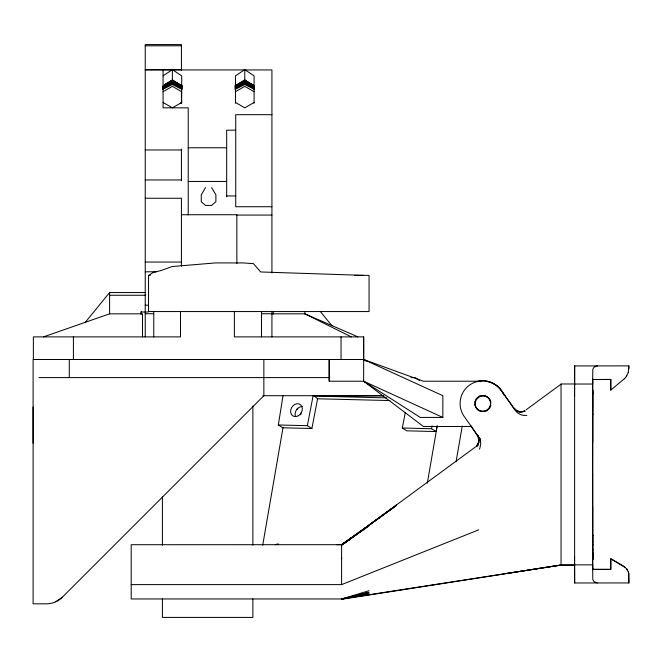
<?xml version="1.0" encoding="UTF-8"?>
<svg xmlns="http://www.w3.org/2000/svg" width="662" height="662" viewBox="0 0 662 662"><rect width="100%" height="100%" fill="white"/><g stroke="black" fill="none" stroke-linecap="round" stroke-linejoin="round"><path stroke-width="0.99" d="M69.295 377.605L69.295 359.507M180.494 311.554L180.494 336.892L33.365 336.892L33.365 359.507M329.204 381.221L329.204 359.507L329.204 381.221L363.661 381.221L442.837 417.424L442.837 395.702L363.661 359.507L33.1 359.507L33.1 603.835L46.348 603.835C52.281 603.835 58.173 601.419 62.352 597.207L263.857 395.702L263.857 359.507M341.6 545.463L341.6 584.62L131.2 584.62M574.558 396.224L574.616 365.879L574.616 565.067L561.045 565.067L343.859 598.961L131.2 598.961L131.2 544.718L341.6 544.685L369.032 525.777L341.6 545.157L349.726 539.158L341.6 544.669L336.478 544.685M471.758 426.469L423.382 426.469L363.661 381.221L363.661 336.892L234.365 336.892L234.365 311.554M594.915 366.533L597.215 365.887L593.971 367.253L592.804 369.288L592.639 384.034L574.558 384.034L574.566 365.929L628.9 365.879L628.238 372.532M574.558 556.585L574.583 582.974L628.9 582.932L628.743 573.151M592.656 550.801L592.656 547.582M592.639 547.135L592.639 540.945M592.639 474.464L592.705 390.092L592.647 390.555M592.647 411.367L592.639 384.034M592.689 564.843L592.672 569.717L592.713 548.864M592.705 545.736L592.713 474.397M592.689 383.993L592.689 379.144L592.705 442.365M592.713 557.131L592.647 559.804L592.647 559.324M592.697 544.007L592.68 558.132L592.647 506.496M592.705 537.47L592.647 534.921L592.647 535.401M592.713 558.769L592.705 559.63L592.647 558.025M592.647 414.594L592.647 415.016L592.639 413.353M592.639 390.555L592.647 390.133M592.705 414.693L592.705 414.329M477.194 434.777L477.385 435.058A6.603 4.675 57 0 1 478.146 436.556L478.758 441.645L476.632 446.395L477.724 445.046M478.866 439.907L478.849 440.768M479.396 449.093A16.773 11.775 68.7 0 0 479.892 447.967L480.753 443.921L480.248 439.146L463.615 415.637A22.64 22.64 0 0 1 470.111 384.696A22.64 22.64 0 0 1 501.2 390.415L515.69 410.903A9.632 9.632 0 0 0 517.585 412.898L520.018 414.354A10.137 7.092 38.7 0 0 521.391 414.875A11.262 7.878 38.7 0 0 521.863 415.008L522.467 415.165A13.339 9.351 38.8 0 0 523.824 415.397L526.787 415.438M282.997 395.702L278.321 424.979L282.848 427.801L311.885 428.504L317.595 398.789L314.475 396.099L313.118 395.702L307.358 425.683L311.885 428.504M262.698 545.281L283.079 427.247M300.689 414.826L301.003 412.98M427.313 483.21L437.152 426.229M456.085 461.704L462.233 426.088M437.193 425.74L436.084 431.541L406.832 430.83L402.306 428.008L405.301 412.409M436.084 431.541L431.558 428.719L432.112 425.815M341.6 557.636L341.6 558.678M478.576 442.489L477.633 444.905M478.874 442.787L479.123 438.856L477.732 435.538M478.858 442.804L475.928 446.933L477.178 445.741M628.288 372.483L626.583 376.082M205.551 187.586L201.265 194.81L201.265 201.736L205.551 205.435L211.608 205.435L215.895 201.736L215.895 194.81L211.608 187.586M625.491 377.588L626.633 376.033M85.042 322.642L109.602 292.554L145.756 292.554M296.675 409.596L297.85 408.297M624.324 378.772L625.54 377.539M574.583 384.018L574.633 384.49M62.352 597.207L55.749 601.791M624.374 378.722L610.745 390.133L610.753 379.5M475.109 447.222L342.428 544.603L396.455 505.396L342.428 544.429M526.191 409.737L561.045 384.159M396.455 504.949L347.062 541.168L396.455 505.379M476.93 446.022L478.601 444.798M342.403 544.445L355.312 535.128L345.845 541.797M348.758 539.795L355.312 535.128L342.362 544.296L355.312 535.128M480.182 439.725L470.732 425.592M341.6 544.702L345.357 542.112L341.6 544.669L341.6 545.91M148.933 275.359L153.236 272.413L161.172 270.518L172.178 266.538L215.464 262.913L242.971 262.913L253.422 263.633L260.671 271.966L363.57 275.359M163.075 75.849L171.938 69.94M163.075 86.052L172.385 79.845L172.385 69.94M244.328 69.94L235.465 75.849L235.465 103.239M235.465 86.052L244.775 79.845L244.775 69.94M163.075 91.712L172.385 86.341L181.686 91.712M181.686 102.461L172.385 107.832L163.075 102.461M235.465 91.712L244.775 86.341L254.084 91.712M254.084 102.461L244.775 107.832L235.465 102.461M180.676 103.04L181.429 103.462M164.449 84.678L172.385 80.152L182.075 85.679M235.084 85.679L244.775 80.152L253.587 85.183M162.686 86.639L172.385 81.219L182.075 86.639M235.084 86.639L244.775 81.219L254.465 86.639M163.572 85.497L172.385 80.582L182.075 85.986M235.084 85.986L244.775 80.582L253.587 85.497M162.686 87.682L172.385 82.402L182.075 87.682M235.084 87.682L244.775 82.402L254.465 87.682M162.686 87.045L172.385 81.782L182.075 87.045M235.084 87.045L244.775 81.782L254.465 87.045M162.686 88.791L172.385 83.702L182.075 88.791M235.084 88.791L244.775 83.702L254.465 88.791M162.686 88.178L172.385 83.106L182.075 88.178M235.084 88.178L244.775 83.106L254.465 88.178M515.955 410.539L518.214 411.789L521.217 412.145A14.539 10.46 60.7 0 0 522.409 411.971L524.759 411.044L521.565 411.698L518.569 411.301L515.839 410.035L513.48 407.718L516.542 410.457M162.686 89.378L172.385 84.529L182.075 89.378M235.084 89.378L244.775 84.529L254.465 89.378M524.072 411.383L524.759 411.044M524.047 411.342L524.867 410.986L523.286 411.491M341.6 584.62L478.75 529.823M43.46 336.892L109.602 313.829L142.52 313.829L142.52 336.892M524.163 411.309L524.966 411.061L524.503 411.185M369.032 590.719L341.6 598.961L369.032 592.324L341.757 598.961M343.859 598.961L341.757 598.936L369.032 593.557M506.182 573.507L561.045 564.951M341.757 598.936L561.045 565.05L574.616 565.067M522.219 411.64L519.463 411.507M593.251 379.508L594.021 379.458L592.647 379.508L610.794 379.45L610.794 390.092M383.712 395.81L314.475 396.099L386.716 397.87M592.697 569.361L610.761 569.403L610.761 558.769L624.374 566.697L626.591 568.782L628.246 571.67M145.235 45.794L181.429 45.794M145.235 69.675L181.429 69.675M145.235 69.94L271.925 69.94L271.925 272.918M271.925 114.691L235.73 114.691L235.73 206.734L271.925 206.734M235.73 130.174L226.677 130.174L226.677 196.771M188.215 147.767L226.677 147.767M145.235 149.96L181.429 149.96M145.235 179.948L181.429 179.948M188.215 181.454L226.677 181.454M226.677 195.969L235.73 195.969M145.235 198.252L181.429 198.252L181.429 266.182M181.429 214.728L236.855 214.728L236.855 263.608M236.855 215.067L271.925 215.067M145.235 262.061L181.429 262.061M145.235 271.784L156.58 271.784M150.307 275.359L148.536 275.359L148.536 311.554L369.065 311.554L369.065 275.359L354.667 275.359M109.602 295.252L145.756 295.252M145.235 305.215L148.321 305.215M148.321 312.001L141.163 312.001L141.163 314.045L141.163 311.438M145.235 313.73L153.476 313.73M261.622 313.73L271.925 313.73M271.925 313.829L304.843 313.829L357.952 336.892M38.934 377.605L329.775 377.605M410.978 377.605L415.107 377.605L419.377 380.435M593.971 379.508L610.794 379.458M592.846 379.458L593.301 379.458M481.051 381.221L423.382 381.221L363.661 359.507L363.661 336.892M574.616 383.977L561.045 383.977L561.045 565.067M262.88 395.702L383.323 395.702M442.837 417.424L420.221 417.424L363.661 381.221M574.566 564.893L574.616 582.941L574.558 564.86L592.647 564.86L592.813 579.589L593.988 581.641L597.182 582.982M593.309 569.353L592.664 569.403L593.26 569.403M592.813 569.403L610.803 569.353L610.803 558.72L625.499 567.607M317.595 398.789L389.835 400.551M278.321 424.979L307.358 425.683M402.306 428.008L431.558 428.719M520.332 412.112L519.438 412.021M518.106 411.152L517.303 410.837M304.843 313.829L351.332 336.892M517.419 411.416L516.666 411.019M363.661 359.507L366.268 361.179M479.437 438.07L480.438 440.602M245.221 69.94L254.084 75.849L254.084 103.239M244.775 79.845L254.084 86.052M172.823 69.94L181.686 75.849L181.686 103.239M172.385 79.845L181.686 86.052M515.971 410.606L514.68 409.348M320.35 311.554L331.985 325.803M514.151 408.727L514.697 409.422M515.069 409.977L501.275 390.365A22.624 22.624 0 0 0 476.392 381.684M626.641 568.732L627.568 570.123M477.707 435.555L478.924 437.963M479.851 438.881L480.024 439.303M628.296 571.62L628.693 573.201M478.783 438.84L478.858 439.733M628.701 573.201L628.85 582.982M592.647 564.893L592.639 553.391M592.713 537.395L592.713 542.484M592.705 552.116L592.639 558.927M628.842 365.929L628.842 369.073M592.713 393.534L592.639 556.577M341.038 336.892L341.038 359.507M304.843 312.001L304.843 313.995M273.282 311.438L273.282 314.045M271.925 311.248L271.925 336.892M261.515 311.554L261.515 336.892M252.884 405.988L252.884 545.223M252.884 598.853L252.884 617.414L162.397 617.414L162.397 598.853M244.775 80.152L244.775 80.582M244.775 81.219L244.775 81.782M244.775 82.402L244.775 83.106M244.775 83.702L244.775 84.529M188.215 214.968L188.215 107.832L163.075 107.832L163.075 69.94M181.429 70.362L181.429 44.586L145.235 44.586L145.235 336.892M181.429 91.563L181.429 102.999M181.429 149.157L181.429 180.751M172.385 80.152L172.385 80.582M172.385 81.219L172.385 81.782M172.385 82.402L172.385 83.106M172.385 83.702L172.385 84.529M162.397 496.748L162.397 545.223M153.766 311.554L153.766 336.892M109.602 292.554L109.602 313.995M73.408 336.892L73.408 359.507M33.1 407.047L33.1 443.176M295.451 416.208A6.785 5.486 -58.1 0 1 296.617 409.679A6.785 5.486 -58.1 0 1 302.286 406.542M275.359 544.801A6.785 5.486 -58.1 0 1 278.396 543.932M477.41 435.058A6.785 4.849 57 0 1 478.469 437.359M490.873 405.392A7.919 7.919 0 0 1 490.683 406.145M490.095 407.577A7.919 7.919 0 0 1 489.226 408.868M487.505 410.432A7.919 7.919 0 0 1 486.843 410.829M486.14 411.16A7.919 7.919 0 0 1 485.412 411.425M480.811 411.425A7.919 7.919 0 0 1 476.988 398.822A7.919 7.919 0 0 1 490.095 400.113M490.426 400.816A7.919 7.919 0 0 1 490.873 402.306M478.692 381.651A22.632 22.632 0 0 1 480.893 381.329M485.312 381.329A22.632 22.632 0 0 1 487.522 381.66M488.233 381.817A22.632 22.632 0 0 1 489.681 382.206M490.368 382.421A22.632 22.632 0 0 1 491.767 382.95M492.429 383.24A22.632 22.632 0 0 1 503.997 395.189M478.336 444.037A15.764 11.287 48.6 0 1 478.179 444.326M490.343 401.089A7.919 7.919 0 0 1 484.692 411.069A7.919 7.919 0 0 1 475.002 404.929M475.002 401.842A7.919 7.919 0 0 1 475.192 401.089M476.185 398.987A7.919 7.919 0 0 1 476.648 398.358M479.04 396.406A7.919 7.919 0 0 1 479.743 396.066M481.224 395.619A7.919 7.919 0 0 1 481.994 395.504M483.55 395.504A7.919 7.919 0 0 1 490.087 400.353M592.664 392.343L592.664 394.337L592.672 390.721L592.664 392.343M592.705 534.97L592.705 535.831L592.705 534.954M348.03 540.449L342.403 544.611L348.03 540.449M298.239 415.835A6.785 5.486 -58.1 0 0 300.457 404.672A6.785 5.486 -58.1 0 0 290.742 409.977A6.785 5.486 -58.1 0 0 298.239 415.835M478.758 410.349A7.919 7.919 0 0 0 490.633 403.489A7.919 7.919 0 0 0 478.758 396.637A7.919 7.919 0 0 0 478.758 410.349"/></g></svg>
